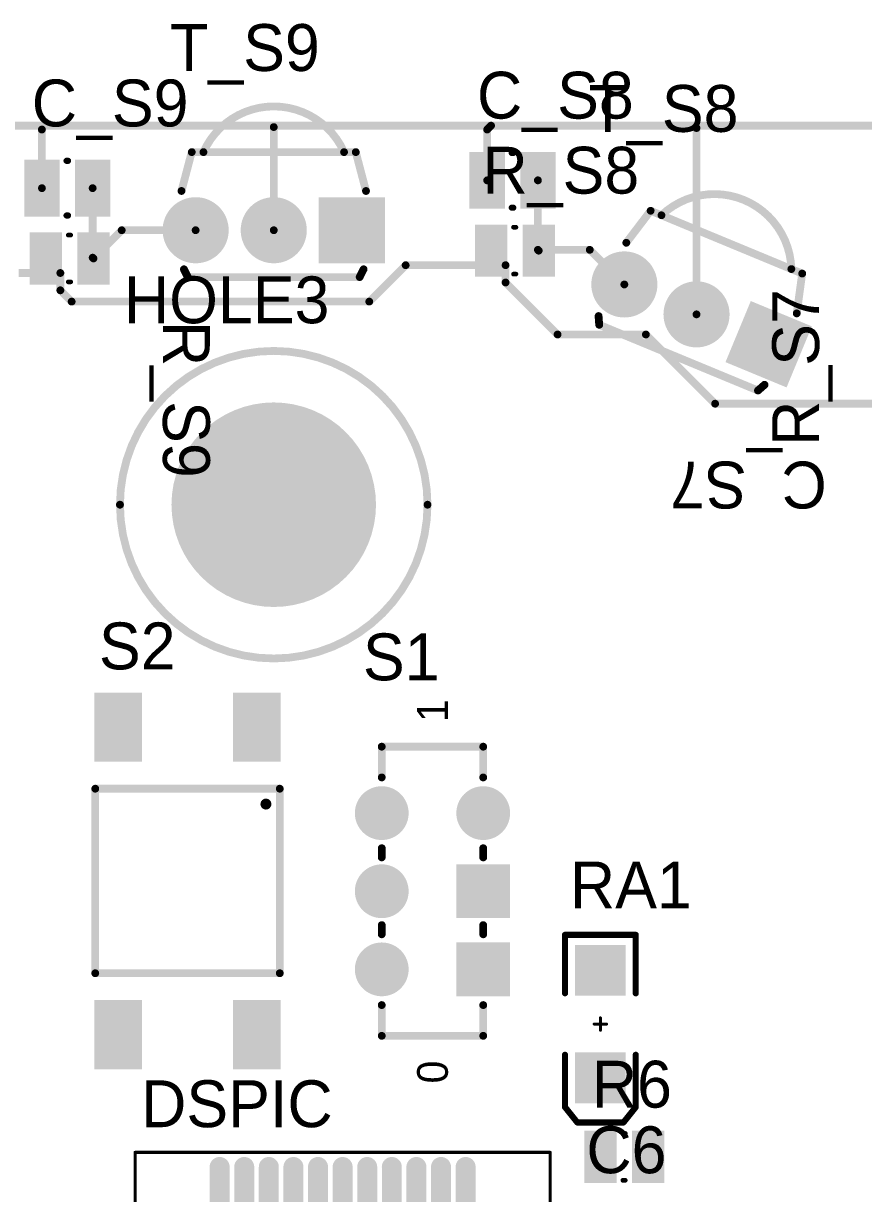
# Model space of a CAD drawing. Extents: x 99.9 to 182.3, y 99.9 to 182.6.
# Drawn here: x 131.86 to 159.18, y 144.6 to 182.65 of the extents above; entities that cross this region are included whole.
import ezdxf

# ---------------------------------------------------------------- set-up
doc = ezdxf.new("R2010")
doc.units = 0
doc.layers.get('0').update_dxf_attribs({"linetype": 'CONTINUOUS'})
for name, color, linetype in [('BOTTOMLAYER', 5, 'CONTINUOUS'), ('BOTTOMSOLDER', 6, 'CONTINUOUS'), ('MECHANICAL1', 6, 'CONTINUOUS'), ('MECHANICAL13', 56, 'CONTINUOUS'), ('MECHANICAL15', 56, 'CONTINUOUS'), ('MULTILAYER', 9, 'CONTINUOUS'), ('TOPLAYER', 1, 'CONTINUOUS'), ('TOPOVERLAY', 2, 'CONTINUOUS'), ('TOPPASTE', 8, 'CONTINUOUS'), ('TOPSOLDER', 216, 'CONTINUOUS')]:
    doc.layers.add(name, color=color, linetype=linetype)

# ---------------------------------------------------------------- blocks, each defined once
blk = doc.blocks.new('TSOP_IR_10')
at = {"layer": 'BOTTOMLAYER', "const_width": 1}
for points in [[(-0.5, -35.924, 1), (0.5, -35.924, 1)], [(2.04, -35.924, 1), (3.04, -35.924, 1)]]:
    blk.add_lwpolyline(points, format="xyb", close=True, dxfattribs=at)
at = {"layer": 'BOTTOMLAYER'}
blk.add_solid([(-3.54, -36.924), (-1.54, -36.924), (-3.54, -34.924), (-1.54, -34.924)], dxfattribs=at)
at = {"layer": 'BOTTOMSOLDER', "const_width": 1.075}
for points in [[(-0.538, -35.924, 1), (0.537, -35.924, 1)], [(2.002, -35.924, 1), (3.077, -35.924, 1)]]:
    blk.add_lwpolyline(points, format="xyb", close=True, dxfattribs=at)
at = {"layer": 'BOTTOMSOLDER'}
blk.add_solid([(-3.615, -36.999), (-1.465, -36.999), (-3.615, -34.849), (-1.465, -34.849)], dxfattribs=at)
at = {"layer": 'MULTILAYER', "const_width": 1}
for points in [[(-0.5, -35.924, 1), (0.5, -35.924, 1)], [(2.04, -35.924, 1), (3.04, -35.924, 1)]]:
    blk.add_lwpolyline(points, format="xyb", close=True, dxfattribs=at)
at = {"layer": 'MULTILAYER'}
blk.add_solid([(-3.54, -36.924), (-1.54, -36.924), (-3.54, -34.924), (-1.54, -34.924)], dxfattribs=at)
at = {"layer": 'TOPLAYER', "const_width": 1}
for points in [[(-0.5, -35.924, 1), (0.5, -35.924, 1)], [(2.04, -35.924, 1), (3.04, -35.924, 1)]]:
    blk.add_lwpolyline(points, format="xyb", close=True, dxfattribs=at)
at = {"layer": 'TOPLAYER'}
blk.add_solid([(-3.54, -36.924), (-1.54, -36.924), (-3.54, -34.924), (-1.54, -34.924)], dxfattribs=at)
at = {"layer": 'TOPOVERLAY', "const_width": 0.254}
for points in [[(-2.794, -34.4), (-2.921, -34.654)], [(2.794, -34.4), (-2.794, -34.4)], [(2.921, -34.654), (2.794, -34.4)], [(-2.667, -38.464), (-3, -37.2)], [(3, -37.2), (2.667, -38.464)], [(2.667, -38.464), (-2.667, -38.464)]]:
    blk.add_lwpolyline(points, dxfattribs=at)
at = {"layer": 'TOPOVERLAY', "const_width": 0.127}
for points in [[(-2.985, -34.654, 1), (-2.858, -34.654, 1)], [(-2.858, -34.4, 1), (-2.731, -34.4, 1)], [(-2.858, -34.4, 1), (-2.731, -34.4, 1)], [(2.73, -34.4, 1), (2.857, -34.4, 1)], [(2.73, -34.4, 1), (2.857, -34.4, 1)], [(2.857, -34.654, 1), (2.984, -34.654, 1)], [(-3.063, -37.2, 1), (-2.936, -37.2, 1)], [(2.936, -37.2, 1), (3.063, -37.2, 1)], [(-2.731, -38.464, 1), (-2.604, -38.464, 1)], [(-2.731, -38.464, 1), (-2.604, -38.464, 1)], [(-2.349, -38.464, 1), (-2.223, -38.464, 1)], [(2.223, -38.464, 1), (2.349, -38.464, 1)], [(2.603, -38.464, 1), (2.73, -38.464, 1)], [(2.603, -38.464, 1), (2.73, -38.464, 1)]]:
    blk.add_lwpolyline(points, format="xyb", close=True, dxfattribs=at)
at = {"layer": 'TOPOVERLAY', "const_width": 0.254}
blk.add_lwpolyline([(2.286, -38.464, -0.649873), (-2.286, -38.464)], format="xyb", dxfattribs=at)
at = {"layer": 'TOPSOLDER', "const_width": 1.075}
for points in [[(-0.538, -35.924, 1), (0.537, -35.924, 1)], [(2.002, -35.924, 1), (3.077, -35.924, 1)]]:
    blk.add_lwpolyline(points, format="xyb", close=True, dxfattribs=at)
at = {"layer": 'TOPSOLDER'}
blk.add_solid([(-3.615, -36.999), (-1.465, -36.999), (-3.615, -34.849), (-1.465, -34.849)], dxfattribs=at)
blk = doc.blocks.new('TSOP_IR_11')
at = {"layer": 'BOTTOMLAYER', "const_width": 1}
for points in [[(-0.5, -35.924, 1), (0.5, -35.924, 1)], [(2.04, -35.924, 1), (3.04, -35.924, 1)]]:
    blk.add_lwpolyline(points, format="xyb", close=True, dxfattribs=at)
at = {"layer": 'BOTTOMLAYER'}
blk.add_solid([(-3.54, -36.924), (-1.54, -36.924), (-3.54, -34.924), (-1.54, -34.924)], dxfattribs=at)
at = {"layer": 'BOTTOMSOLDER', "const_width": 1.075}
for points in [[(-0.538, -35.924, 1), (0.537, -35.924, 1)], [(2.002, -35.924, 1), (3.077, -35.924, 1)]]:
    blk.add_lwpolyline(points, format="xyb", close=True, dxfattribs=at)
at = {"layer": 'BOTTOMSOLDER'}
blk.add_solid([(-3.615, -36.999), (-1.465, -36.999), (-3.615, -34.849), (-1.465, -34.849)], dxfattribs=at)
at = {"layer": 'MULTILAYER', "const_width": 1}
for points in [[(-0.5, -35.924, 1), (0.5, -35.924, 1)], [(2.04, -35.924, 1), (3.04, -35.924, 1)]]:
    blk.add_lwpolyline(points, format="xyb", close=True, dxfattribs=at)
at = {"layer": 'MULTILAYER'}
blk.add_solid([(-3.54, -36.924), (-1.54, -36.924), (-3.54, -34.924), (-1.54, -34.924)], dxfattribs=at)
at = {"layer": 'TOPLAYER', "const_width": 1}
for points in [[(-0.5, -35.924, 1), (0.5, -35.924, 1)], [(2.04, -35.924, 1), (3.04, -35.924, 1)]]:
    blk.add_lwpolyline(points, format="xyb", close=True, dxfattribs=at)
at = {"layer": 'TOPLAYER'}
blk.add_solid([(-3.54, -36.924), (-1.54, -36.924), (-3.54, -34.924), (-1.54, -34.924)], dxfattribs=at)
at = {"layer": 'TOPOVERLAY', "const_width": 0.254}
for points in [[(-2.794, -34.4), (-2.921, -34.654)], [(2.794, -34.4), (-2.794, -34.4)], [(2.921, -34.654), (2.794, -34.4)], [(-3, -37.2), (-2.667, -38.464)], [(3, -37.2), (2.667, -38.464)], [(2.667, -38.464), (-2.667, -38.464)]]:
    blk.add_lwpolyline(points, dxfattribs=at)
at = {"layer": 'TOPOVERLAY', "const_width": 0.127}
for points in [[(-2.985, -34.654, 1), (-2.858, -34.654, 1)], [(-2.858, -34.4, 1), (-2.731, -34.4, 1)], [(-2.858, -34.4, 1), (-2.731, -34.4, 1)], [(2.73, -34.4, 1), (2.857, -34.4, 1)], [(2.73, -34.4, 1), (2.857, -34.4, 1)], [(2.857, -34.654, 1), (2.984, -34.654, 1)], [(-3.063, -37.2, 1), (-2.936, -37.2, 1)], [(2.936, -37.2, 1), (3.063, -37.2, 1)], [(-2.731, -38.464, 1), (-2.604, -38.464, 1)], [(-2.731, -38.464, 1), (-2.604, -38.464, 1)], [(-2.349, -38.464, 1), (-2.223, -38.464, 1)], [(2.223, -38.464, 1), (2.349, -38.464, 1)], [(2.604, -38.464, 1), (2.73, -38.464, 1)], [(2.604, -38.464, 1), (2.73, -38.464, 1)]]:
    blk.add_lwpolyline(points, format="xyb", close=True, dxfattribs=at)
at = {"layer": 'TOPOVERLAY', "const_width": 0.254}
blk.add_lwpolyline([(2.286, -38.464, -0.649873), (-2.286, -38.464)], format="xyb", dxfattribs=at)
at = {"layer": 'TOPSOLDER', "const_width": 1.075}
for points in [[(-0.538, -35.924, 1), (0.537, -35.924, 1)], [(2.002, -35.924, 1), (3.077, -35.924, 1)]]:
    blk.add_lwpolyline(points, format="xyb", close=True, dxfattribs=at)
at = {"layer": 'TOPSOLDER'}
blk.add_solid([(-3.615, -36.999), (-1.465, -36.999), (-3.615, -34.849), (-1.465, -34.849)], dxfattribs=at)
blk = doc.blocks.new('SPST_NO_19')
at = {"layer": 'TOPLAYER'}
for points in [[(-0.7, 8.95), (0.7, 8.95), (-0.7, 11.05), (0.7, 11.05)], [(3.8, 8.95), (5.2, 8.95), (3.8, 11.05), (5.2, 11.05)], [(-0.7, -1.05), (0.7, -1.05), (-0.7, 1.05), (0.7, 1.05)], [(3.8, -1.05), (5.2, -1.05), (3.8, 1.05), (5.2, 1.05)]]:
    blk.add_solid(points, dxfattribs=at)
at = {"layer": 'TOPOVERLAY', "const_width": 0.254}
for points in [[(5.25, 8), (-0.75, 8)], [(-0.75, 8), (-0.75, 2)], [(5.25, 8), (5.25, 2)], [(5.25, 2), (-0.75, 2)]]:
    blk.add_lwpolyline(points, dxfattribs=at)
at = {"layer": 'TOPOVERLAY'}
for points, const_width in [([(-0.814, 8, 1), (-0.687, 8, 1)], 0.127), ([(-0.814, 8, 1), (-0.687, 8, 1)], 0.127), ([(5.186, 8, 1), (5.313, 8, 1)], 0.127), ([(5.186, 8, 1), (5.313, 8, 1)], 0.127), ([(-0.25, 2.5, 1), (-0.35, 2.5, 1)], 0.254), ([(-0.413, 2.5, 1), (-0.286, 2.5, 1)], 0.127), ([(-0.313, 2.5, 1), (-0.186, 2.5, 1)], 0.127), ([(-0.814, 2, 1), (-0.687, 2, 1)], 0.127), ([(-0.814, 2, 1), (-0.687, 2, 1)], 0.127), ([(5.186, 2, 1), (5.313, 2, 1)], 0.127), ([(5.186, 2, 1), (5.313, 2, 1)], 0.127)]:
    blk.add_lwpolyline(points, format="xyb", close=True, dxfattribs=dict(at, const_width=const_width))
at = {"layer": 'TOPPASTE'}
for points in [[(-0.7, 8.95), (0.7, 8.95), (-0.7, 11.05), (0.7, 11.05)], [(3.8, 8.95), (5.2, 8.95), (3.8, 11.05), (5.2, 11.05)], [(-0.7, -1.05), (0.7, -1.05), (-0.7, 1.05), (0.7, 1.05)], [(3.8, -1.05), (5.2, -1.05), (3.8, 1.05), (5.2, 1.05)]]:
    blk.add_solid(points, dxfattribs=at)
at = {"layer": 'TOPSOLDER'}
for points in [[(-0.775, 8.875), (0.775, 8.875), (-0.775, 11.125), (0.775, 11.125)], [(3.725, 8.875), (5.275, 8.875), (3.725, 11.125), (5.275, 11.125)], [(-0.775, -1.125), (0.775, -1.125), (-0.775, 1.125), (0.775, 1.125)], [(3.725, -1.125), (5.275, -1.125), (3.725, 1.125), (5.275, 1.125)]]:
    blk.add_solid(points, dxfattribs=at)
blk = doc.blocks.new('MCLSS22_20')
at = {"layer": 'BOTTOMLAYER', "const_width": 0.8}
for points in [[(-2.94, 3.3, 1), (-2.14, 3.3, 1)], [(-0.4, 3.3, 1), (0.4, 3.3, 1)], [(2.14, 3.3, 1), (2.94, 3.3, 1)], [(2.14, 0, 1), (2.94, 0, 1)]]:
    blk.add_lwpolyline(points, format="xyb", close=True, dxfattribs=at)
at = {"layer": 'BOTTOMLAYER'}
for points in [[(-1.74, -0.8), (-1.74, 0.8), (-3.34, -0.8), (-3.34, 0.8)], [(0.8, -0.8), (0.8, 0.8), (-0.8, -0.8), (-0.8, 0.8)]]:
    blk.add_solid(points, dxfattribs=at)
at = {"layer": 'BOTTOMSOLDER', "const_width": 0.875}
for points in [[(-2.977, 3.3, 1), (-2.103, 3.3, 1)], [(-0.437, 3.3, 1), (0.437, 3.3, 1)], [(2.103, 3.3, 1), (2.977, 3.3, 1)], [(2.103, 0, 1), (2.977, 0, 1)]]:
    blk.add_lwpolyline(points, format="xyb", close=True, dxfattribs=at)
at = {"layer": 'BOTTOMSOLDER'}
for points in [[(-1.665, -0.875), (-1.665, 0.875), (-3.415, -0.875), (-3.415, 0.875)], [(0.875, -0.875), (0.875, 0.875), (-0.875, -0.875), (-0.875, 0.875)]]:
    blk.add_solid(points, dxfattribs=at)
at = {"layer": 'MULTILAYER', "const_width": 0.8}
for points in [[(-2.94, 3.3, 1), (-2.14, 3.3, 1)], [(-0.4, 3.3, 1), (0.4, 3.3, 1)], [(2.14, 3.3, 1), (2.94, 3.3, 1)], [(2.14, 0, 1), (2.94, 0, 1)]]:
    blk.add_lwpolyline(points, format="xyb", close=True, dxfattribs=at)
at = {"layer": 'MULTILAYER'}
for points in [[(-1.74, -0.8), (-1.74, 0.8), (-3.34, -0.8), (-3.34, 0.8)], [(0.8, -0.8), (0.8, 0.8), (-0.8, -0.8), (-0.8, 0.8)]]:
    blk.add_solid(points, dxfattribs=at)
at = {"layer": 'TOPLAYER', "const_width": 0.8}
for points in [[(-2.94, 3.3, 1), (-2.14, 3.3, 1)], [(-0.4, 3.3, 1), (0.4, 3.3, 1)], [(2.14, 3.3, 1), (2.94, 3.3, 1)], [(2.14, 0, 1), (2.94, 0, 1)]]:
    blk.add_lwpolyline(points, format="xyb", close=True, dxfattribs=at)
at = {"layer": 'TOPLAYER'}
for points in [[(-1.74, -0.8), (-1.74, 0.8), (-3.34, -0.8), (-3.34, 0.8)], [(0.8, -0.8), (0.8, 0.8), (-0.8, -0.8), (-0.8, 0.8)]]:
    blk.add_solid(points, dxfattribs=at)
at = {"layer": 'TOPOVERLAY', "const_width": 0.254}
for points in [[(-4.7, 3.3), (-3.7, 3.3)], [(-4.7, 3.3), (-4.7, 0)], [(-1.4, 3.3), (-1.1, 3.3)], [(1.1, 3.3), (1.4, 3.3)], [(3.7, 3.3), (4.7, 3.3)], [(4.7, 3.3), (4.7, 0)], [(-4.7, 0), (-3.7, 0)], [(-1.4, 0), (-1.1, 0)], [(1.1, 0), (1.4, 0)], [(3.7, 0), (4.7, 0)]]:
    blk.add_lwpolyline(points, dxfattribs=at)
at = {"layer": 'TOPOVERLAY', "const_width": 0.127}
for points in [[(-4.764, 3.3, 1), (-4.637, 3.3, 1)], [(-4.764, 3.3, 1), (-4.637, 3.3, 1)], [(-3.764, 3.3, 1), (-3.637, 3.3, 1)], [(-1.463, 3.3, 1), (-1.336, 3.3, 1)], [(-1.164, 3.3, 1), (-1.037, 3.3, 1)], [(1.037, 3.3, 1), (1.164, 3.3, 1)], [(1.336, 3.3, 1), (1.463, 3.3, 1)], [(3.637, 3.3, 1), (3.764, 3.3, 1)], [(4.637, 3.3, 1), (4.764, 3.3, 1)], [(4.637, 3.3, 1), (4.764, 3.3, 1)], [(-4.764, 0, 1), (-4.637, 0, 1)], [(-4.764, 0, 1), (-4.637, 0, 1)], [(-3.764, 0, 1), (-3.637, 0, 1)], [(-1.463, 0, 1), (-1.336, 0, 1)], [(-1.164, 0, 1), (-1.037, 0, 1)], [(1.037, 0, 1), (1.164, 0, 1)], [(1.336, 0, 1), (1.463, 0, 1)], [(3.637, 0, 1), (3.764, 0, 1)], [(4.637, 0, 1), (4.764, 0, 1)], [(4.637, 0, 1), (4.764, 0, 1)]]:
    blk.add_lwpolyline(points, format="xyb", close=True, dxfattribs=at)
at = {"layer": 'TOPSOLDER', "const_width": 0.875}
for points in [[(-2.977, 3.3, 1), (-2.103, 3.3, 1)], [(-0.437, 3.3, 1), (0.437, 3.3, 1)], [(2.103, 3.3, 1), (2.977, 3.3, 1)], [(2.103, 0, 1), (2.977, 0, 1)]]:
    blk.add_lwpolyline(points, format="xyb", close=True, dxfattribs=at)
at = {"layer": 'TOPSOLDER'}
for points in [[(-1.665, -0.875), (-1.665, 0.875), (-3.415, -0.875), (-3.415, 0.875)], [(0.875, -0.875), (0.875, 0.875), (-0.875, -0.875), (-0.875, 0.875)]]:
    blk.add_solid(points, dxfattribs=at)
at = {"layer": 'TOPOVERLAY'}
for s, p in [('0', (-6.25, 1.15)), ('1', (5.5, 1.15))]:
    blk.add_text(s, height=1, dxfattribs=at).set_placement(p)
blk = doc.blocks.new('LED1206R_23')
at = {"layer": 'MECHANICAL1', "const_width": 0.1}
for points in [[(0.2, 0), (-0.2, 0)], [(0, -0.2), (0, 0.2)]]:
    blk.add_lwpolyline(points, dxfattribs=at)
at = {"layer": 'MECHANICAL1', "const_width": 0.05}
for points in [[(-0.225, 0, 1), (-0.175, 0, 1)], [(-0.025, 0.2, 1), (0.025, 0.2, 1)], [(0.175, 0, 1), (0.225, 0, 1)], [(-0.025, -0.2, 1), (0.025, -0.2, 1)]]:
    blk.add_lwpolyline(points, format="xyb", close=True, dxfattribs=at)
at = {"layer": 'TOPLAYER'}
for points in [[(-2.5, -0.75), (-1, -0.75), (-2.5, 0.75), (-1, 0.75)], [(1, -0.75), (2.5, -0.75), (1, 0.75), (2.5, 0.75)]]:
    blk.add_solid(points, dxfattribs=at)
at = {"layer": 'TOPOVERLAY', "const_width": 0.2}
for points in [[(-2.9, -1.15), (-2.9, 1.15)], [(-1, 1.15), (-2.9, 1.15)], [(2.7, 1.15), (1, 1.15)], [(3.2, 0.75), (2.7, 1.15)], [(3.2, -0.75), (3.2, 0.75)], [(2.7, -1.15), (3.2, -0.75)], [(-1, -1.15), (-2.9, -1.15)], [(2.7, -1.15), (1, -1.15)]]:
    blk.add_lwpolyline(points, dxfattribs=at)
at = {"layer": 'TOPOVERLAY', "const_width": 0.1}
for points in [[(-2.95, 1.15, 1), (-2.85, 1.15, 1)], [(-2.95, 1.15, 1), (-2.85, 1.15, 1)], [(-1.05, 1.15, 1), (-0.95, 1.15, 1)], [(0.95, 1.15, 1), (1.05, 1.15, 1)], [(2.65, 1.15, 1), (2.75, 1.15, 1)], [(2.65, 1.15, 1), (2.75, 1.15, 1)], [(3.15, 0.75, 1), (3.25, 0.75, 1)], [(3.15, 0.75, 1), (3.25, 0.75, 1)], [(3.15, -0.75, 1), (3.25, -0.75, 1)], [(3.15, -0.75, 1), (3.25, -0.75, 1)], [(-2.95, -1.15, 1), (-2.85, -1.15, 1)], [(-2.95, -1.15, 1), (-2.85, -1.15, 1)], [(-1.05, -1.15, 1), (-0.95, -1.15, 1)], [(0.95, -1.15, 1), (1.05, -1.15, 1)], [(2.65, -1.15, 1), (2.75, -1.15, 1)], [(2.65, -1.15, 1), (2.75, -1.15, 1)]]:
    blk.add_lwpolyline(points, format="xyb", close=True, dxfattribs=at)
at = {"layer": 'TOPPASTE'}
for points in [[(-2.5, -0.75), (-1, -0.75), (-2.5, 0.75), (-1, 0.75)], [(1, -0.75), (2.5, -0.75), (1, 0.75), (2.5, 0.75)]]:
    blk.add_solid(points, dxfattribs=at)
at = {"layer": 'TOPSOLDER'}
for points in [[(-2.575, -0.825), (-0.925, -0.825), (-2.575, 0.825), (-0.925, 0.825)], [(0.925, -0.825), (2.575, -0.825), (0.925, 0.825), (2.575, 0.825)]]:
    blk.add_solid(points, dxfattribs=at)
blk = doc.blocks.new('C0805R_31')
at = {"layer": 'TOPLAYER'}
for points in [[(-0.45, -0.775), (0.45, -0.775), (-0.45, 0.775), (0.45, 0.775)], [(1.1, -0.775), (2, -0.775), (1.1, 0.775), (2, 0.775)]]:
    blk.add_solid(points, dxfattribs=at)
at = {"layer": 'TOPOVERLAY', "const_width": 0.15}
for points in [[(0.73, 0.762), (0.81, 0.762)], [(0.73, -0.762), (0.81, -0.762)]]:
    blk.add_lwpolyline(points, dxfattribs=at)
at = {"layer": 'TOPOVERLAY', "const_width": 0.075}
for points in [[(0.692, 0.762, 1), (0.767, 0.762, 1)], [(0.773, 0.762, 1), (0.848, 0.762, 1)], [(0.692, -0.762, 1), (0.767, -0.762, 1)], [(0.773, -0.762, 1), (0.848, -0.762, 1)]]:
    blk.add_lwpolyline(points, format="xyb", close=True, dxfattribs=at)
at = {"layer": 'TOPPASTE'}
for points in [[(-0.45, -0.775), (0.45, -0.775), (-0.45, 0.775), (0.45, 0.775)], [(1.1, -0.775), (2, -0.775), (1.1, 0.775), (2, 0.775)]]:
    blk.add_solid(points, dxfattribs=at)
at = {"layer": 'TOPSOLDER'}
for points in [[(-0.525, -0.85), (0.525, -0.85), (-0.525, 0.85), (0.525, 0.85)], [(1.025, -0.85), (2.075, -0.85), (1.025, 0.85), (2.075, 0.85)]]:
    blk.add_solid(points, dxfattribs=at)
blk = doc.blocks.new('C0805R_32')
at = {"layer": 'TOPLAYER'}
for points in [[(-0.45, -0.775), (0.45, -0.775), (-0.45, 0.775), (0.45, 0.775)], [(1.1, -0.775), (2, -0.775), (1.1, 0.775), (2, 0.775)]]:
    blk.add_solid(points, dxfattribs=at)
at = {"layer": 'TOPOVERLAY', "const_width": 0.15}
for points in [[(0.73, 0.762), (0.81, 0.762)], [(0.73, -0.762), (0.81, -0.762)]]:
    blk.add_lwpolyline(points, dxfattribs=at)
at = {"layer": 'TOPOVERLAY', "const_width": 0.075}
for points in [[(0.692, 0.762, 1), (0.767, 0.762, 1)], [(0.773, 0.762, 1), (0.848, 0.762, 1)], [(0.692, -0.762, 1), (0.767, -0.762, 1)], [(0.773, -0.762, 1), (0.848, -0.762, 1)]]:
    blk.add_lwpolyline(points, format="xyb", close=True, dxfattribs=at)
at = {"layer": 'TOPPASTE'}
for points in [[(-0.45, -0.775), (0.45, -0.775), (-0.45, 0.775), (0.45, 0.775)], [(1.1, -0.775), (2, -0.775), (1.1, 0.775), (2, 0.775)]]:
    blk.add_solid(points, dxfattribs=at)
at = {"layer": 'TOPSOLDER'}
for points in [[(-0.525, -0.85), (0.525, -0.85), (-0.525, 0.85), (0.525, 0.85)], [(1.025, -0.85), (2.075, -0.85), (1.025, 0.85), (2.075, 0.85)]]:
    blk.add_solid(points, dxfattribs=at)
blk = doc.blocks.new('C0805R_41')
at = {"layer": 'TOPLAYER'}
for points in [[(-0.45, -0.775), (0.45, -0.775), (-0.45, 0.775), (0.45, 0.775)], [(1.1, -0.775), (2, -0.775), (1.1, 0.775), (2, 0.775)]]:
    blk.add_solid(points, dxfattribs=at)
at = {"layer": 'TOPOVERLAY', "const_width": 0.15}
for points in [[(0.73, 0.762), (0.81, 0.762)], [(0.73, -0.762), (0.81, -0.762)]]:
    blk.add_lwpolyline(points, dxfattribs=at)
at = {"layer": 'TOPOVERLAY', "const_width": 0.075}
for points in [[(0.692, 0.762, 1), (0.767, 0.762, 1)], [(0.773, 0.762, 1), (0.848, 0.762, 1)], [(0.692, -0.762, 1), (0.767, -0.762, 1)], [(0.773, -0.762, 1), (0.848, -0.762, 1)]]:
    blk.add_lwpolyline(points, format="xyb", close=True, dxfattribs=at)
at = {"layer": 'TOPPASTE'}
for points in [[(-0.45, -0.775), (0.45, -0.775), (-0.45, 0.775), (0.45, 0.775)], [(1.1, -0.775), (2, -0.775), (1.1, 0.775), (2, 0.775)]]:
    blk.add_solid(points, dxfattribs=at)
at = {"layer": 'TOPSOLDER'}
for points in [[(-0.525, -0.85), (0.525, -0.85), (-0.525, 0.85), (0.525, 0.85)], [(1.025, -0.85), (2.075, -0.85), (1.025, 0.85), (2.075, 0.85)]]:
    blk.add_solid(points, dxfattribs=at)
blk = doc.blocks.new('SCREW_49')
at = {"layer": 'BOTTOMLAYER', "const_width": 3.25}
blk.add_lwpolyline([(-1.625, 0, 1), (1.625, 0, 1)], format="xyb", close=True, dxfattribs=at)
at = {"layer": 'BOTTOMSOLDER', "const_width": 3.325}
blk.add_lwpolyline([(-1.663, 0, 1), (1.663, 0, 1)], format="xyb", close=True, dxfattribs=at)
at = {"layer": 'MECHANICAL1'}
for points, const_width in [([(5, 0, 1), (-5, 0, 1)], 0.254), ([(-5.064, 0, 1), (-4.937, 0, 1)], 0.127), ([(4.937, 0, 1), (5.064, 0, 1)], 0.127)]:
    blk.add_lwpolyline(points, format="xyb", close=True, dxfattribs=dict(at, const_width=const_width))
at = {"layer": 'MULTILAYER', "const_width": 3.25}
blk.add_lwpolyline([(-1.625, 0, 1), (1.625, 0, 1)], format="xyb", close=True, dxfattribs=at)
at = {"layer": 'TOPLAYER', "const_width": 3.25}
blk.add_lwpolyline([(-1.625, 0, 1), (1.625, 0, 1)], format="xyb", close=True, dxfattribs=at)
at = {"layer": 'TOPSOLDER', "const_width": 3.325}
blk.add_lwpolyline([(-1.663, 0, 1), (1.663, 0, 1)], format="xyb", close=True, dxfattribs=at)
blk = doc.blocks.new('TQFP_PT44_N_53')
at = {"layer": 'MECHANICAL13', "const_width": 0.1}
for points in [[(-5, 5), (-5, -5)], [(5, 5), (-5, 5)], [(5, 5), (5, -5)], [(5, -5), (-5, -5)]]:
    blk.add_lwpolyline(points, dxfattribs=at)
at = {"layer": 'MECHANICAL13'}
for points, const_width in [([(-5.025, 5, 1), (-4.975, 5, 1)], 0.05), ([(-5.025, 5, 1), (-4.975, 5, 1)], 0.05), ([(4.975, 5, 1), (5.025, 5, 1)], 0.05), ([(4.975, 5, 1), (5.025, 5, 1)], 0.05), ([(-3.6, 4.1, 1), (-4.6, 4.1, 1)], 0.1), ([(-4.625, 4.1, 1), (-4.575, 4.1, 1)], 0.05), ([(-3.625, 4.1, 1), (-3.575, 4.1, 1)], 0.05), ([(-5.025, -5, 1), (-4.975, -5, 1)], 0.05), ([(-5.025, -5, 1), (-4.975, -5, 1)], 0.05), ([(4.975, -5, 1), (5.025, -5, 1)], 0.05), ([(4.975, -5, 1), (5.025, -5, 1)], 0.05)]:
    blk.add_lwpolyline(points, format="xyb", close=True, dxfattribs=dict(at, const_width=const_width))
at = {"layer": 'MECHANICAL15', "const_width": 0.1}
for points in [[(-6.75, 6.75), (-6.75, -6.75)], [(6.75, 6.75), (-6.75, 6.75)], [(6.75, 6.75), (6.75, -6.75)], [(0, 0.5), (0, -0.5)], [(0.5, 0), (-0.5, 0)], [(6.75, -6.75), (-6.75, -6.75)]]:
    blk.add_lwpolyline(points, dxfattribs=at)
at = {"layer": 'MECHANICAL15', "const_width": 0.05}
for points in [[(-6.775, 6.75, 1), (-6.725, 6.75, 1)], [(-6.775, 6.75, 1), (-6.725, 6.75, 1)], [(6.725, 6.75, 1), (6.775, 6.75, 1)], [(6.725, 6.75, 1), (6.775, 6.75, 1)], [(-0.025, 0.5, 1), (0.025, 0.5, 1)], [(-0.525, 0, 1), (-0.475, 0, 1)], [(0.475, 0, 1), (0.525, 0, 1)], [(-0.025, -0.5, 1), (0.025, -0.5, 1)], [(-6.775, -6.75, 1), (-6.725, -6.75, 1)], [(-6.775, -6.75, 1), (-6.725, -6.75, 1)], [(6.725, -6.75, 1), (6.775, -6.75, 1)], [(6.725, -6.75, 1), (6.775, -6.75, 1)]]:
    blk.add_lwpolyline(points, format="xyb", close=True, dxfattribs=at)
at = {"layer": 'TOPLAYER', "const_width": 0.5}
for points in [[(-4, 6.275), (-4, 5.025)], [(-3.2, 6.275), (-3.2, 5.025)], [(-2.4, 6.275), (-2.4, 5.025)], [(-1.6, 6.275), (-1.6, 5.025)], [(-0.8, 6.275), (-0.8, 5.025)], [(0, 6.275), (0, 5.025)], [(0.8, 6.275), (0.8, 5.025)], [(1.6, 6.275), (1.6, 5.025)], [(2.4, 6.275), (2.4, 5.025)], [(3.2, 6.275), (3.2, 5.025)], [(4, 6.275), (4, 5.025)], [(-6.275, 4), (-5.025, 4)], [(5.025, 4), (6.275, 4)], [(-6.275, 3.2), (-5.025, 3.2)], [(5.025, 3.2), (6.275, 3.2)], [(-6.275, 2.4), (-5.025, 2.4)], [(5.025, 2.4), (6.275, 2.4)], [(-6.275, 1.6), (-5.025, 1.6)], [(5.025, 1.6), (6.275, 1.6)], [(-6.275, 0.8), (-5.025, 0.8)], [(5.025, 0.8), (6.275, 0.8)], [(-6.275, 0), (-5.025, 0)], [(5.025, 0), (6.275, 0)], [(-6.275, -0.8), (-5.025, -0.8)], [(5.025, -0.8), (6.275, -0.8)], [(-6.275, -1.6), (-5.025, -1.6)], [(5.025, -1.6), (6.275, -1.6)], [(-6.275, -2.4), (-5.025, -2.4)], [(5.025, -2.4), (6.275, -2.4)], [(-6.275, -3.2), (-5.025, -3.2)], [(5.025, -3.2), (6.275, -3.2)], [(-6.275, -4), (-5.025, -4)], [(5.025, -4), (6.275, -4)], [(-4, -5.025), (-4, -6.275)], [(-3.2, -5.025), (-3.2, -6.275)], [(-2.4, -5.025), (-2.4, -6.275)], [(-1.6, -5.025), (-1.6, -6.275)], [(-0.8, -5.025), (-0.8, -6.275)], [(0, -5.025), (0, -6.275)], [(0.8, -5.025), (0.8, -6.275)], [(1.6, -5.025), (1.6, -6.275)], [(2.4, -5.025), (2.4, -6.275)], [(3.2, -5.025), (3.2, -6.275)], [(4, -5.025), (4, -6.275)]]:
    blk.add_lwpolyline(points, dxfattribs=at)
at = {"layer": 'TOPLAYER', "const_width": 0.25}
for points in [[(-4.125, 6.275, 1), (-3.875, 6.275, 1)], [(-3.325, 6.275, 1), (-3.075, 6.275, 1)], [(-2.525, 6.275, 1), (-2.275, 6.275, 1)], [(-1.725, 6.275, 1), (-1.475, 6.275, 1)], [(-0.925, 6.275, 1), (-0.675, 6.275, 1)], [(-0.125, 6.275, 1), (0.125, 6.275, 1)], [(0.675, 6.275, 1), (0.925, 6.275, 1)], [(1.475, 6.275, 1), (1.725, 6.275, 1)], [(2.275, 6.275, 1), (2.525, 6.275, 1)], [(3.075, 6.275, 1), (3.325, 6.275, 1)], [(3.875, 6.275, 1), (4.125, 6.275, 1)], [(-4.125, 5.025, 1), (-3.875, 5.025, 1)], [(-3.325, 5.025, 1), (-3.075, 5.025, 1)], [(-2.525, 5.025, 1), (-2.275, 5.025, 1)], [(-1.725, 5.025, 1), (-1.475, 5.025, 1)], [(-0.925, 5.025, 1), (-0.675, 5.025, 1)], [(-0.125, 5.025, 1), (0.125, 5.025, 1)], [(0.675, 5.025, 1), (0.925, 5.025, 1)], [(1.475, 5.025, 1), (1.725, 5.025, 1)], [(2.275, 5.025, 1), (2.525, 5.025, 1)], [(3.075, 5.025, 1), (3.325, 5.025, 1)], [(3.875, 5.025, 1), (4.125, 5.025, 1)], [(-6.4, 4, 1), (-6.15, 4, 1)], [(-5.15, 4, 1), (-4.9, 4, 1)], [(4.9, 4, 1), (5.15, 4, 1)], [(6.15, 4, 1), (6.4, 4, 1)], [(-6.4, 3.2, 1), (-6.15, 3.2, 1)], [(-5.15, 3.2, 1), (-4.9, 3.2, 1)], [(4.9, 3.2, 1), (5.15, 3.2, 1)], [(6.15, 3.2, 1), (6.4, 3.2, 1)], [(-6.4, 2.4, 1), (-6.15, 2.4, 1)], [(-5.15, 2.4, 1), (-4.9, 2.4, 1)], [(4.9, 2.4, 1), (5.15, 2.4, 1)], [(6.15, 2.4, 1), (6.4, 2.4, 1)], [(-6.4, 1.6, 1), (-6.15, 1.6, 1)], [(-5.15, 1.6, 1), (-4.9, 1.6, 1)], [(4.9, 1.6, 1), (5.15, 1.6, 1)], [(6.15, 1.6, 1), (6.4, 1.6, 1)], [(-6.4, 0.8, 1), (-6.15, 0.8, 1)], [(-5.15, 0.8, 1), (-4.9, 0.8, 1)], [(4.9, 0.8, 1), (5.15, 0.8, 1)], [(6.15, 0.8, 1), (6.4, 0.8, 1)], [(-6.4, 0, 1), (-6.15, 0, 1)], [(-5.15, 0, 1), (-4.9, 0, 1)], [(4.9, 0, 1), (5.15, 0, 1)], [(6.15, 0, 1), (6.4, 0, 1)], [(-6.4, -0.8, 1), (-6.15, -0.8, 1)], [(-5.15, -0.8, 1), (-4.9, -0.8, 1)], [(4.9, -0.8, 1), (5.15, -0.8, 1)], [(6.15, -0.8, 1), (6.4, -0.8, 1)], [(-6.4, -1.6, 1), (-6.15, -1.6, 1)], [(-5.15, -1.6, 1), (-4.9, -1.6, 1)], [(4.9, -1.6, 1), (5.15, -1.6, 1)], [(6.15, -1.6, 1), (6.4, -1.6, 1)], [(-6.4, -2.4, 1), (-6.15, -2.4, 1)], [(-5.15, -2.4, 1), (-4.9, -2.4, 1)], [(4.9, -2.4, 1), (5.15, -2.4, 1)], [(6.15, -2.4, 1), (6.4, -2.4, 1)], [(-6.4, -3.2, 1), (-6.15, -3.2, 1)], [(-5.15, -3.2, 1), (-4.9, -3.2, 1)], [(4.9, -3.2, 1), (5.15, -3.2, 1)], [(6.15, -3.2, 1), (6.4, -3.2, 1)], [(-6.4, -4, 1), (-6.15, -4, 1)], [(-5.15, -4, 1), (-4.9, -4, 1)], [(4.9, -4, 1), (5.15, -4, 1)], [(6.15, -4, 1), (6.4, -4, 1)], [(-4.125, -5.025, 1), (-3.875, -5.025, 1)], [(-3.325, -5.025, 1), (-3.075, -5.025, 1)], [(-2.525, -5.025, 1), (-2.275, -5.025, 1)], [(-1.725, -5.025, 1), (-1.475, -5.025, 1)], [(-0.925, -5.025, 1), (-0.675, -5.025, 1)], [(-0.125, -5.025, 1), (0.125, -5.025, 1)], [(0.675, -5.025, 1), (0.925, -5.025, 1)], [(1.475, -5.025, 1), (1.725, -5.025, 1)], [(2.275, -5.025, 1), (2.525, -5.025, 1)], [(3.075, -5.025, 1), (3.325, -5.025, 1)], [(3.875, -5.025, 1), (4.125, -5.025, 1)], [(-4.125, -6.275, 1), (-3.875, -6.275, 1)], [(-3.325, -6.275, 1), (-3.075, -6.275, 1)], [(-2.525, -6.275, 1), (-2.275, -6.275, 1)], [(-1.725, -6.275, 1), (-1.475, -6.275, 1)], [(-0.925, -6.275, 1), (-0.675, -6.275, 1)], [(-0.125, -6.275, 1), (0.125, -6.275, 1)], [(0.675, -6.275, 1), (0.925, -6.275, 1)], [(1.475, -6.275, 1), (1.725, -6.275, 1)], [(2.275, -6.275, 1), (2.525, -6.275, 1)], [(3.075, -6.275, 1), (3.325, -6.275, 1)], [(3.875, -6.275, 1), (4.125, -6.275, 1)]]:
    blk.add_lwpolyline(points, format="xyb", close=True, dxfattribs=at)
at = {"layer": 'TOPOVERLAY'}
for points, const_width in [([(-5.525, 4.825, 1), (-5.775, 4.825, 1)], 0.25), ([(-5.837, 4.825, 1), (-5.713, 4.825, 1)], 0.125), ([(-5.587, 4.825, 1), (-5.462, 4.825, 1)], 0.125), ([(-4.4, 4.35, 1), (-4.3, 4.35, 1)], 0.1), ([(-4.4, 4.35, 1), (-4.3, 4.35, 1)], 0.1), ([(4.3, 4.35, 1), (4.4, 4.35, 1)], 0.1), ([(4.3, 4.35, 1), (4.4, 4.35, 1)], 0.1), ([(-3.05, 3.35, 1), (-3.65, 3.35, 1)], 0.6), ([(-3.8, 3.35, 1), (-3.5, 3.35, 1)], 0.3), ([(-3.2, 3.35, 1), (-2.9, 3.35, 1)], 0.3), ([(-4.4, -4.35, 1), (-4.3, -4.35, 1)], 0.1), ([(-4.4, -4.35, 1), (-4.3, -4.35, 1)], 0.1), ([(4.3, -4.35, 1), (4.4, -4.35, 1)], 0.1), ([(4.3, -4.35, 1), (4.4, -4.35, 1)], 0.1)]:
    blk.add_lwpolyline(points, format="xyb", close=True, dxfattribs=dict(at, const_width=const_width))
at = {"layer": 'TOPOVERLAY', "const_width": 0.2}
for points in [[(-4.35, 4.35), (-4.35, -4.35)], [(4.35, 4.35), (-4.35, 4.35)], [(4.35, 4.35), (4.35, -4.35)], [(4.35, -4.35), (-4.35, -4.35)]]:
    blk.add_lwpolyline(points, dxfattribs=at)
at = {"layer": 'TOPPASTE', "const_width": 0.5}
for points in [[(-4, 6.275), (-4, 5.025)], [(-3.2, 6.275), (-3.2, 5.025)], [(-2.4, 6.275), (-2.4, 5.025)], [(-1.6, 6.275), (-1.6, 5.025)], [(-0.8, 6.275), (-0.8, 5.025)], [(0, 6.275), (0, 5.025)], [(0.8, 6.275), (0.8, 5.025)], [(1.6, 6.275), (1.6, 5.025)], [(2.4, 6.275), (2.4, 5.025)], [(3.2, 6.275), (3.2, 5.025)], [(4, 6.275), (4, 5.025)], [(-6.275, 4), (-5.025, 4)], [(5.025, 4), (6.275, 4)], [(-6.275, 3.2), (-5.025, 3.2)], [(5.025, 3.2), (6.275, 3.2)], [(-6.275, 2.4), (-5.025, 2.4)], [(5.025, 2.4), (6.275, 2.4)], [(-6.275, 1.6), (-5.025, 1.6)], [(5.025, 1.6), (6.275, 1.6)], [(-6.275, 0.8), (-5.025, 0.8)], [(5.025, 0.8), (6.275, 0.8)], [(-6.275, 0), (-5.025, 0)], [(5.025, 0), (6.275, 0)], [(-6.275, -0.8), (-5.025, -0.8)], [(5.025, -0.8), (6.275, -0.8)], [(-6.275, -1.6), (-5.025, -1.6)], [(5.025, -1.6), (6.275, -1.6)], [(-6.275, -2.4), (-5.025, -2.4)], [(5.025, -2.4), (6.275, -2.4)], [(-6.275, -3.2), (-5.025, -3.2)], [(5.025, -3.2), (6.275, -3.2)], [(-6.275, -4), (-5.025, -4)], [(5.025, -4), (6.275, -4)], [(-4, -5.025), (-4, -6.275)], [(-3.2, -5.025), (-3.2, -6.275)], [(-2.4, -5.025), (-2.4, -6.275)], [(-1.6, -5.025), (-1.6, -6.275)], [(-0.8, -5.025), (-0.8, -6.275)], [(0, -5.025), (0, -6.275)], [(0.8, -5.025), (0.8, -6.275)], [(1.6, -5.025), (1.6, -6.275)], [(2.4, -5.025), (2.4, -6.275)], [(3.2, -5.025), (3.2, -6.275)], [(4, -5.025), (4, -6.275)]]:
    blk.add_lwpolyline(points, dxfattribs=at)
at = {"layer": 'TOPPASTE', "const_width": 0.25}
for points in [[(-4.125, 6.275, 1), (-3.875, 6.275, 1)], [(-3.325, 6.275, 1), (-3.075, 6.275, 1)], [(-2.525, 6.275, 1), (-2.275, 6.275, 1)], [(-1.725, 6.275, 1), (-1.475, 6.275, 1)], [(-0.925, 6.275, 1), (-0.675, 6.275, 1)], [(-0.125, 6.275, 1), (0.125, 6.275, 1)], [(0.675, 6.275, 1), (0.925, 6.275, 1)], [(1.475, 6.275, 1), (1.725, 6.275, 1)], [(2.275, 6.275, 1), (2.525, 6.275, 1)], [(3.075, 6.275, 1), (3.325, 6.275, 1)], [(3.875, 6.275, 1), (4.125, 6.275, 1)], [(-4.125, 5.025, 1), (-3.875, 5.025, 1)], [(-3.325, 5.025, 1), (-3.075, 5.025, 1)], [(-2.525, 5.025, 1), (-2.275, 5.025, 1)], [(-1.725, 5.025, 1), (-1.475, 5.025, 1)], [(-0.925, 5.025, 1), (-0.675, 5.025, 1)], [(-0.125, 5.025, 1), (0.125, 5.025, 1)], [(0.675, 5.025, 1), (0.925, 5.025, 1)], [(1.475, 5.025, 1), (1.725, 5.025, 1)], [(2.275, 5.025, 1), (2.525, 5.025, 1)], [(3.075, 5.025, 1), (3.325, 5.025, 1)], [(3.875, 5.025, 1), (4.125, 5.025, 1)], [(-6.4, 4, 1), (-6.15, 4, 1)], [(-5.15, 4, 1), (-4.9, 4, 1)], [(4.9, 4, 1), (5.15, 4, 1)], [(6.15, 4, 1), (6.4, 4, 1)], [(-6.4, 3.2, 1), (-6.15, 3.2, 1)], [(-5.15, 3.2, 1), (-4.9, 3.2, 1)], [(4.9, 3.2, 1), (5.15, 3.2, 1)], [(6.15, 3.2, 1), (6.4, 3.2, 1)], [(-6.4, 2.4, 1), (-6.15, 2.4, 1)], [(-5.15, 2.4, 1), (-4.9, 2.4, 1)], [(4.9, 2.4, 1), (5.15, 2.4, 1)], [(6.15, 2.4, 1), (6.4, 2.4, 1)], [(-6.4, 1.6, 1), (-6.15, 1.6, 1)], [(-5.15, 1.6, 1), (-4.9, 1.6, 1)], [(4.9, 1.6, 1), (5.15, 1.6, 1)], [(6.15, 1.6, 1), (6.4, 1.6, 1)], [(-6.4, 0.8, 1), (-6.15, 0.8, 1)], [(-5.15, 0.8, 1), (-4.9, 0.8, 1)], [(4.9, 0.8, 1), (5.15, 0.8, 1)], [(6.15, 0.8, 1), (6.4, 0.8, 1)], [(-6.4, 0, 1), (-6.15, 0, 1)], [(-5.15, 0, 1), (-4.9, 0, 1)], [(4.9, 0, 1), (5.15, 0, 1)], [(6.15, 0, 1), (6.4, 0, 1)], [(-6.4, -0.8, 1), (-6.15, -0.8, 1)], [(-5.15, -0.8, 1), (-4.9, -0.8, 1)], [(4.9, -0.8, 1), (5.15, -0.8, 1)], [(6.15, -0.8, 1), (6.4, -0.8, 1)], [(-6.4, -1.6, 1), (-6.15, -1.6, 1)], [(-5.15, -1.6, 1), (-4.9, -1.6, 1)], [(4.9, -1.6, 1), (5.15, -1.6, 1)], [(6.15, -1.6, 1), (6.4, -1.6, 1)], [(-6.4, -2.4, 1), (-6.15, -2.4, 1)], [(-5.15, -2.4, 1), (-4.9, -2.4, 1)], [(4.9, -2.4, 1), (5.15, -2.4, 1)], [(6.15, -2.4, 1), (6.4, -2.4, 1)], [(-6.4, -3.2, 1), (-6.15, -3.2, 1)], [(-5.15, -3.2, 1), (-4.9, -3.2, 1)], [(4.9, -3.2, 1), (5.15, -3.2, 1)], [(6.15, -3.2, 1), (6.4, -3.2, 1)], [(-6.4, -4, 1), (-6.15, -4, 1)], [(-5.15, -4, 1), (-4.9, -4, 1)], [(4.9, -4, 1), (5.15, -4, 1)], [(6.15, -4, 1), (6.4, -4, 1)], [(-4.125, -5.025, 1), (-3.875, -5.025, 1)], [(-3.325, -5.025, 1), (-3.075, -5.025, 1)], [(-2.525, -5.025, 1), (-2.275, -5.025, 1)], [(-1.725, -5.025, 1), (-1.475, -5.025, 1)], [(-0.925, -5.025, 1), (-0.675, -5.025, 1)], [(-0.125, -5.025, 1), (0.125, -5.025, 1)], [(0.675, -5.025, 1), (0.925, -5.025, 1)], [(1.475, -5.025, 1), (1.725, -5.025, 1)], [(2.275, -5.025, 1), (2.525, -5.025, 1)], [(3.075, -5.025, 1), (3.325, -5.025, 1)], [(3.875, -5.025, 1), (4.125, -5.025, 1)], [(-4.125, -6.275, 1), (-3.875, -6.275, 1)], [(-3.325, -6.275, 1), (-3.075, -6.275, 1)], [(-2.525, -6.275, 1), (-2.275, -6.275, 1)], [(-1.725, -6.275, 1), (-1.475, -6.275, 1)], [(-0.925, -6.275, 1), (-0.675, -6.275, 1)], [(-0.125, -6.275, 1), (0.125, -6.275, 1)], [(0.675, -6.275, 1), (0.925, -6.275, 1)], [(1.475, -6.275, 1), (1.725, -6.275, 1)], [(2.275, -6.275, 1), (2.525, -6.275, 1)], [(3.075, -6.275, 1), (3.325, -6.275, 1)], [(3.875, -6.275, 1), (4.125, -6.275, 1)]]:
    blk.add_lwpolyline(points, format="xyb", close=True, dxfattribs=at)
at = {"layer": 'TOPSOLDER', "const_width": 0.65}
for points in [[(-4, 6.275), (-4, 5.025)], [(-3.2, 6.275), (-3.2, 5.025)], [(-2.4, 6.275), (-2.4, 5.025)], [(-1.6, 6.275), (-1.6, 5.025)], [(-0.8, 6.275), (-0.8, 5.025)], [(0, 6.275), (0, 5.025)], [(0.8, 6.275), (0.8, 5.025)], [(1.6, 6.275), (1.6, 5.025)], [(2.4, 6.275), (2.4, 5.025)], [(3.2, 6.275), (3.2, 5.025)], [(4, 6.275), (4, 5.025)], [(-6.275, 4), (-5.025, 4)], [(5.025, 4), (6.275, 4)], [(-6.275, 3.2), (-5.025, 3.2)], [(5.025, 3.2), (6.275, 3.2)], [(-6.275, 2.4), (-5.025, 2.4)], [(5.025, 2.4), (6.275, 2.4)], [(-6.275, 1.6), (-5.025, 1.6)], [(5.025, 1.6), (6.275, 1.6)], [(-6.275, 0.8), (-5.025, 0.8)], [(5.025, 0.8), (6.275, 0.8)], [(-6.275, 0), (-5.025, 0)], [(5.025, 0), (6.275, 0)], [(-6.275, -0.8), (-5.025, -0.8)], [(5.025, -0.8), (6.275, -0.8)], [(-6.275, -1.6), (-5.025, -1.6)], [(5.025, -1.6), (6.275, -1.6)], [(-6.275, -2.4), (-5.025, -2.4)], [(5.025, -2.4), (6.275, -2.4)], [(-6.275, -3.2), (-5.025, -3.2)], [(5.025, -3.2), (6.275, -3.2)], [(-6.275, -4), (-5.025, -4)], [(5.025, -4), (6.275, -4)], [(-4, -5.025), (-4, -6.275)], [(-3.2, -5.025), (-3.2, -6.275)], [(-2.4, -5.025), (-2.4, -6.275)], [(-1.6, -5.025), (-1.6, -6.275)], [(-0.8, -5.025), (-0.8, -6.275)], [(0, -5.025), (0, -6.275)], [(0.8, -5.025), (0.8, -6.275)], [(1.6, -5.025), (1.6, -6.275)], [(2.4, -5.025), (2.4, -6.275)], [(3.2, -5.025), (3.2, -6.275)], [(4, -5.025), (4, -6.275)]]:
    blk.add_lwpolyline(points, dxfattribs=at)
at = {"layer": 'TOPSOLDER', "const_width": 0.325}
for points in [[(-4.162, 6.275, 1), (-3.837, 6.275, 1)], [(-3.362, 6.275, 1), (-3.037, 6.275, 1)], [(-2.562, 6.275, 1), (-2.237, 6.275, 1)], [(-1.762, 6.275, 1), (-1.437, 6.275, 1)], [(-0.962, 6.275, 1), (-0.637, 6.275, 1)], [(-0.162, 6.275, 1), (0.162, 6.275, 1)], [(0.637, 6.275, 1), (0.962, 6.275, 1)], [(1.437, 6.275, 1), (1.762, 6.275, 1)], [(2.237, 6.275, 1), (2.562, 6.275, 1)], [(3.037, 6.275, 1), (3.362, 6.275, 1)], [(3.837, 6.275, 1), (4.162, 6.275, 1)], [(-4.162, 5.025, 1), (-3.837, 5.025, 1)], [(-3.362, 5.025, 1), (-3.037, 5.025, 1)], [(-2.562, 5.025, 1), (-2.237, 5.025, 1)], [(-1.762, 5.025, 1), (-1.437, 5.025, 1)], [(-0.962, 5.025, 1), (-0.637, 5.025, 1)], [(-0.162, 5.025, 1), (0.162, 5.025, 1)], [(0.637, 5.025, 1), (0.962, 5.025, 1)], [(1.437, 5.025, 1), (1.762, 5.025, 1)], [(2.237, 5.025, 1), (2.562, 5.025, 1)], [(3.037, 5.025, 1), (3.362, 5.025, 1)], [(3.837, 5.025, 1), (4.162, 5.025, 1)], [(-6.437, 4, 1), (-6.112, 4, 1)], [(-5.187, 4, 1), (-4.862, 4, 1)], [(4.862, 4, 1), (5.187, 4, 1)], [(6.112, 4, 1), (6.437, 4, 1)], [(-6.437, 3.2, 1), (-6.112, 3.2, 1)], [(-5.187, 3.2, 1), (-4.862, 3.2, 1)], [(4.862, 3.2, 1), (5.187, 3.2, 1)], [(6.112, 3.2, 1), (6.437, 3.2, 1)], [(-6.437, 2.4, 1), (-6.112, 2.4, 1)], [(-5.187, 2.4, 1), (-4.862, 2.4, 1)], [(4.862, 2.4, 1), (5.187, 2.4, 1)], [(6.112, 2.4, 1), (6.437, 2.4, 1)], [(-6.437, 1.6, 1), (-6.112, 1.6, 1)], [(-5.187, 1.6, 1), (-4.862, 1.6, 1)], [(4.862, 1.6, 1), (5.187, 1.6, 1)], [(6.112, 1.6, 1), (6.437, 1.6, 1)], [(-6.437, 0.8, 1), (-6.112, 0.8, 1)], [(-5.187, 0.8, 1), (-4.862, 0.8, 1)], [(4.862, 0.8, 1), (5.187, 0.8, 1)], [(6.112, 0.8, 1), (6.437, 0.8, 1)], [(-6.437, 0, 1), (-6.112, 0, 1)], [(-5.187, 0, 1), (-4.862, 0, 1)], [(4.862, 0, 1), (5.187, 0, 1)], [(6.112, 0, 1), (6.437, 0, 1)], [(-6.437, -0.8, 1), (-6.112, -0.8, 1)], [(-5.187, -0.8, 1), (-4.862, -0.8, 1)], [(4.862, -0.8, 1), (5.187, -0.8, 1)], [(6.112, -0.8, 1), (6.437, -0.8, 1)], [(-6.437, -1.6, 1), (-6.112, -1.6, 1)], [(-5.187, -1.6, 1), (-4.862, -1.6, 1)], [(4.862, -1.6, 1), (5.187, -1.6, 1)], [(6.112, -1.6, 1), (6.437, -1.6, 1)], [(-6.437, -2.4, 1), (-6.112, -2.4, 1)], [(-5.187, -2.4, 1), (-4.862, -2.4, 1)], [(4.862, -2.4, 1), (5.187, -2.4, 1)], [(6.112, -2.4, 1), (6.437, -2.4, 1)], [(-6.437, -3.2, 1), (-6.112, -3.2, 1)], [(-5.187, -3.2, 1), (-4.862, -3.2, 1)], [(4.862, -3.2, 1), (5.187, -3.2, 1)], [(6.112, -3.2, 1), (6.437, -3.2, 1)], [(-6.437, -4, 1), (-6.112, -4, 1)], [(-5.187, -4, 1), (-4.862, -4, 1)], [(4.862, -4, 1), (5.187, -4, 1)], [(6.112, -4, 1), (6.437, -4, 1)], [(-4.162, -5.025, 1), (-3.837, -5.025, 1)], [(-3.362, -5.025, 1), (-3.037, -5.025, 1)], [(-2.562, -5.025, 1), (-2.237, -5.025, 1)], [(-1.762, -5.025, 1), (-1.437, -5.025, 1)], [(-0.962, -5.025, 1), (-0.637, -5.025, 1)], [(-0.162, -5.025, 1), (0.162, -5.025, 1)], [(0.637, -5.025, 1), (0.962, -5.025, 1)], [(1.437, -5.025, 1), (1.762, -5.025, 1)], [(2.237, -5.025, 1), (2.562, -5.025, 1)], [(3.037, -5.025, 1), (3.362, -5.025, 1)], [(3.837, -5.025, 1), (4.162, -5.025, 1)], [(-4.162, -6.275, 1), (-3.837, -6.275, 1)], [(-3.362, -6.275, 1), (-3.037, -6.275, 1)], [(-2.562, -6.275, 1), (-2.237, -6.275, 1)], [(-1.762, -6.275, 1), (-1.437, -6.275, 1)], [(-0.962, -6.275, 1), (-0.637, -6.275, 1)], [(-0.162, -6.275, 1), (0.162, -6.275, 1)], [(0.637, -6.275, 1), (0.962, -6.275, 1)], [(1.437, -6.275, 1), (1.762, -6.275, 1)], [(2.237, -6.275, 1), (2.562, -6.275, 1)], [(3.037, -6.275, 1), (3.362, -6.275, 1)], [(3.837, -6.275, 1), (4.162, -6.275, 1)]]:
    blk.add_lwpolyline(points, format="xyb", close=True, dxfattribs=at)
blk = doc.blocks.new('C0805C_62')
at = {"layer": 'TOPLAYER'}
for points in [[(-0.5, -0.85), (0.5, -0.85), (-0.5, 0.85), (0.5, 0.85)], [(1.15, -0.85), (2.15, -0.85), (1.15, 0.85), (2.15, 0.85)]]:
    blk.add_solid(points, dxfattribs=at)
at = {"layer": 'TOPOVERLAY', "const_width": 0.2}
for points in [[(0.85, 0.889), (0.8, 0.889)], [(0.85, -0.889), (0.8, -0.889)]]:
    blk.add_lwpolyline(points, dxfattribs=at)
at = {"layer": 'TOPOVERLAY', "const_width": 0.1}
for points in [[(0.75, 0.889, 1), (0.85, 0.889, 1)], [(0.8, 0.889, 1), (0.9, 0.889, 1)], [(0.75, -0.889, 1), (0.85, -0.889, 1)], [(0.8, -0.889, 1), (0.9, -0.889, 1)]]:
    blk.add_lwpolyline(points, format="xyb", close=True, dxfattribs=at)
at = {"layer": 'TOPPASTE'}
for points in [[(-0.5, -0.85), (0.5, -0.85), (-0.5, 0.85), (0.5, 0.85)], [(1.15, -0.85), (2.15, -0.85), (1.15, 0.85), (2.15, 0.85)]]:
    blk.add_solid(points, dxfattribs=at)
at = {"layer": 'TOPSOLDER'}
for points in [[(-0.575, -0.925), (0.575, -0.925), (-0.575, 0.925), (0.575, 0.925)], [(1.075, -0.925), (2.225, -0.925), (1.075, 0.925), (2.225, 0.925)]]:
    blk.add_solid(points, dxfattribs=at)
blk = doc.blocks.new('C0805C_63')
at = {"layer": 'TOPLAYER'}
for points in [[(-0.5, -0.85), (0.5, -0.85), (-0.5, 0.85), (0.5, 0.85)], [(1.15, -0.85), (2.15, -0.85), (1.15, 0.85), (2.15, 0.85)]]:
    blk.add_solid(points, dxfattribs=at)
at = {"layer": 'TOPOVERLAY', "const_width": 0.2}
for points in [[(0.85, 0.889), (0.8, 0.889)], [(0.85, -0.889), (0.8, -0.889)]]:
    blk.add_lwpolyline(points, dxfattribs=at)
at = {"layer": 'TOPOVERLAY', "const_width": 0.1}
for points in [[(0.75, 0.889, 1), (0.85, 0.889, 1)], [(0.8, 0.889, 1), (0.9, 0.889, 1)], [(0.75, -0.889, 1), (0.85, -0.889, 1)], [(0.8, -0.889, 1), (0.9, -0.889, 1)]]:
    blk.add_lwpolyline(points, format="xyb", close=True, dxfattribs=at)
at = {"layer": 'TOPPASTE'}
for points in [[(-0.5, -0.85), (0.5, -0.85), (-0.5, 0.85), (0.5, 0.85)], [(1.15, -0.85), (2.15, -0.85), (1.15, 0.85), (2.15, 0.85)]]:
    blk.add_solid(points, dxfattribs=at)
at = {"layer": 'TOPSOLDER'}
for points in [[(-0.575, -0.925), (0.575, -0.925), (-0.575, 0.925), (0.575, 0.925)], [(1.075, -0.925), (2.225, -0.925), (1.075, 0.925), (2.225, 0.925)]]:
    blk.add_solid(points, dxfattribs=at)

msp = doc.modelspace()

# ---------------------------------------------------------------- linework, layer by layer
at = {"layer": 'TOPLAYER', "const_width": 0.254}
for points in [[(118.872, 179.324), (147.066, 179.324)], [(132.46, 179.198), (132.462, 179.198)], [(132.462, 177.292), (132.462, 179.198)], [(140, 175.924), (140, 179.278)], [(146.94, 179.198), (147.066, 179.324)], [(146.94, 177.546), (146.94, 179.198)], [(147.066, 179.324), (161.798, 179.324)], [(153.748, 173.189), (153.748, 179.246)], [(134.112, 175.032), (134.112, 177.292)], [(148.59, 175.286), (148.59, 177.546)], [(134.138, 175.006), (135.056, 175.924)], [(135.056, 175.924), (137.46, 175.924)], [(148.59, 175.286), (148.616, 175.26)], [(148.59, 175.286), (150.276, 175.286)], [(150.276, 175.286), (151.401, 174.161)], [(131.705, 174.533), (133.061, 174.533)], [(133.061, 173.971), (133.061, 174.533)], [(143.107, 173.604), (144.29, 174.787)], [(144.29, 174.787), (147.539, 174.787)], [(147.539, 174.225), (147.539, 174.787)], [(147.539, 174.225), (149.23, 172.534)], [(133.061, 173.971), (133.428, 173.604)], [(133.428, 173.604), (143.107, 173.604)], [(149.23, 172.534), (152.102, 172.534)], [(152.102, 172.534), (154.352, 170.284)], [(154.352, 170.284), (160.932, 170.284)]]:
    msp.add_lwpolyline(points, dxfattribs=at)
at = {"layer": 'TOPLAYER', "const_width": 0.127}
for points in [[(132.396, 179.198, 1), (132.523, 179.198, 1)], [(132.399, 179.198, 1), (132.526, 179.198, 1)], [(132.399, 179.198, 1), (132.526, 179.198, 1)], [(139.937, 179.278, 1), (140.064, 179.278, 1)], [(146.877, 179.198, 1), (147.004, 179.198, 1)], [(146.877, 179.198, 1), (147.004, 179.198, 1)], [(147.002, 179.324, 1), (147.13, 179.324, 1)], [(147.002, 179.324, 1), (147.13, 179.324, 1)], [(147.002, 179.324, 1), (147.13, 179.324, 1)], [(153.684, 179.246, 1), (153.811, 179.246, 1)], [(132.399, 177.292, 1), (132.526, 177.292, 1)], [(134.048, 177.292, 1), (134.175, 177.292, 1)], [(146.877, 177.546, 1), (147.004, 177.546, 1)], [(148.526, 177.546, 1), (148.654, 177.546, 1)], [(134.992, 175.924, 1), (135.119, 175.924, 1)], [(134.992, 175.924, 1), (135.119, 175.924, 1)], [(137.397, 175.924, 1), (137.524, 175.924, 1)], [(139.937, 175.924, 1), (140.064, 175.924, 1)], [(148.526, 175.286, 1), (148.654, 175.286, 1)], [(148.526, 175.286, 1), (148.654, 175.286, 1)], [(148.526, 175.286, 1), (148.654, 175.286, 1)], [(150.213, 175.286, 1), (150.34, 175.286, 1)], [(150.213, 175.286, 1), (150.34, 175.286, 1)], [(134.048, 175.032, 1), (134.175, 175.032, 1)], [(134.075, 175.006, 1), (134.202, 175.006, 1)], [(148.553, 175.26, 1), (148.68, 175.26, 1)], [(132.998, 174.533, 1), (133.125, 174.533, 1)], [(132.998, 174.533, 1), (133.125, 174.533, 1)], [(144.226, 174.787, 1), (144.353, 174.787, 1)], [(144.226, 174.787, 1), (144.353, 174.787, 1)], [(147.476, 174.787, 1), (147.603, 174.787, 1)], [(147.476, 174.787, 1), (147.603, 174.787, 1)], [(147.476, 174.225, 1), (147.603, 174.225, 1)], [(147.476, 174.225, 1), (147.603, 174.225, 1)], [(151.337, 174.161, 1), (151.464, 174.161, 1)], [(132.998, 173.971, 1), (133.125, 173.971, 1)], [(132.998, 173.971, 1), (133.125, 173.971, 1)], [(133.365, 173.604, 1), (133.492, 173.604, 1)], [(133.365, 173.604, 1), (133.492, 173.604, 1)], [(143.043, 173.604, 1), (143.17, 173.604, 1)], [(143.043, 173.604, 1), (143.17, 173.604, 1)], [(153.684, 173.189, 1), (153.811, 173.189, 1)], [(149.166, 172.534, 1), (149.293, 172.534, 1)], [(149.166, 172.534, 1), (149.293, 172.534, 1)], [(152.038, 172.534, 1), (152.165, 172.534, 1)], [(152.038, 172.534, 1), (152.165, 172.534, 1)], [(154.289, 170.284, 1), (154.416, 170.284, 1)], [(154.289, 170.284, 1), (154.416, 170.284, 1)]]:
    msp.add_lwpolyline(points, format="xyb", close=True, dxfattribs=at)

# ---------------------------------------------------------------- block references
for name, p, rotation in [('TSOP_IR_10', (140, 140), 180), ('C0805C_63', (148.59, 177.546), 180), ('C0805C_62', (134.112, 177.292), 180), ('TSOP_IR_11', (140, 140), 157.5), ('C0805R_31', (132.588, 175.006), 360), ('C0805R_32', (147.066, 175.26), 360), ('SPST_NO_19', (139.446, 159.766), 180), ('MCLSS22_20', (146.812, 154.432), 90), ('LED1206R_23', (150.622, 150.114), 270), ('C0805R_41', (150.622, 145.796), 360), ('TQFP_PT44_N_53', (142.24, 139.192), 180)]:
    msp.add_blockref(name, p, dxfattribs=dict(rotation=rotation))
msp.add_blockref('SCREW_49', (140, 167))

# ---------------------------------------------------------------- texts
at = {"layer": 'TOPOVERLAY'}
for s, p in [('T_S9', (136.627, 181.102)), ('C_S9', (132.131, 179.299)), ('C_S8', (146.609, 179.553)), ('T_S8', (150.241, 179.121)), ('R_S8', (146.787, 177.114)), ('HOLE3', (135.128, 172.898)), ('S2', (134.315, 161.646)), ('S1', (142.9, 161.29)), ('RA1', (149.631, 153.873)), ('R6', (150.343, 147.396)), ('DSPIC', (135.687, 146.761)), ('C6', (150.165, 145.263))]:
    msp.add_text(s, height=1.524, dxfattribs=at).set_placement(p)
for s, rotation, p in [('R_S7', 90, (157.734, 168.91)), ('R_S9', 270, (136.398, 172.974)), ('C_S7', 180, (157.988, 168.402))]:
    msp.add_text(s, height=1.524, rotation=rotation, dxfattribs=at).set_placement(p)

doc.saveas('drawing.dxf')
